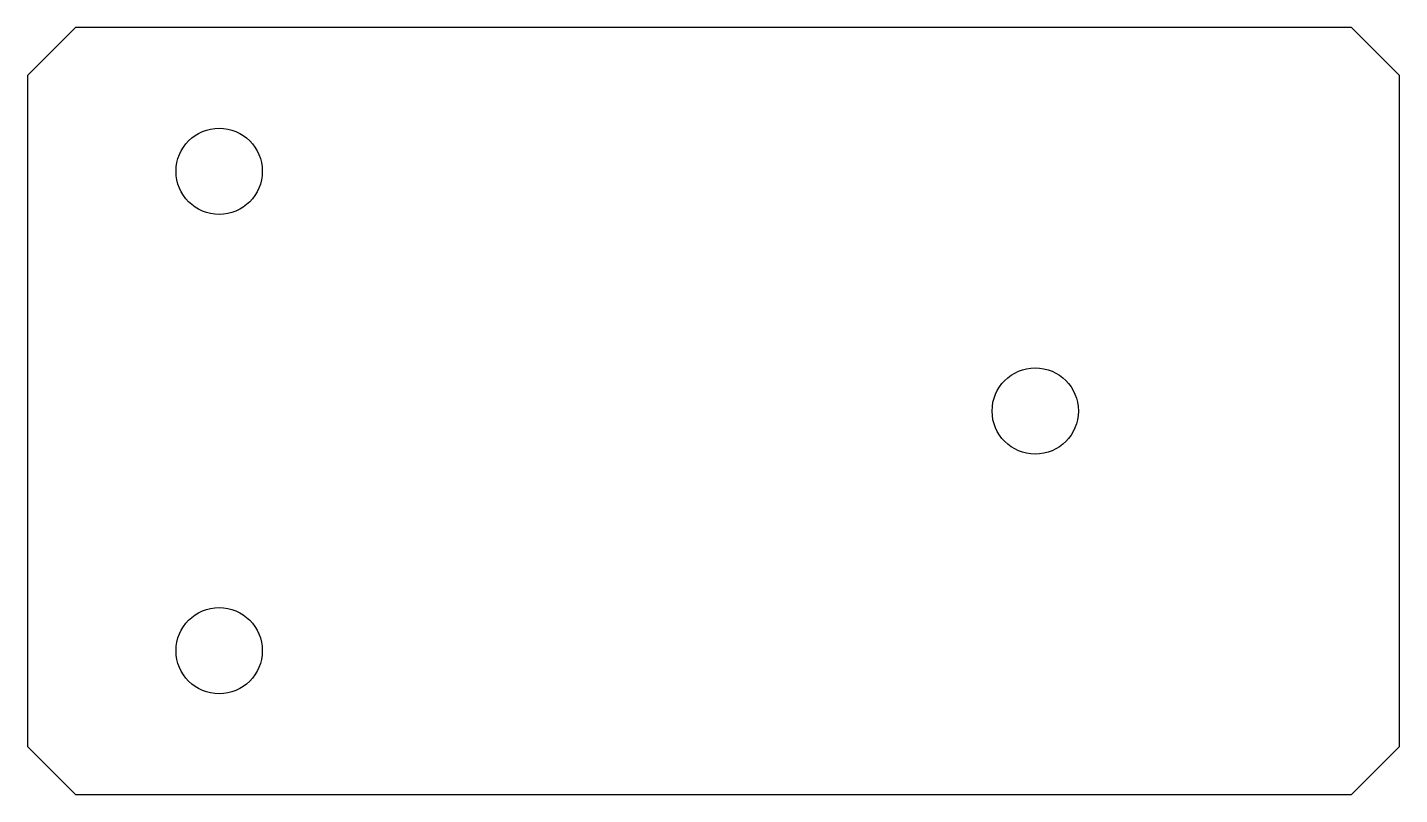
# Model space of a CAD drawing. Header units: millimetres. Extents: x -32 to 111, y -40 to 40.
import ezdxf

# ---------------------------------------------------------------- set-up
doc = ezdxf.new("R2010")
doc.units = ezdxf.units.MM

msp = doc.modelspace()

# ---------------------------------------------------------------- linework, layer by layer
at = {"color": 7, "linetype": 'Continuous', "lineweight": 25}
for p, q in [((-27.5, 40), (-32.5, 35)), ((105.63, 40), (-27.5, 40)), ((110.63, 35), (105.63, 40)), ((-32.5, 35), (-32.5, -35)), ((110.63, -35), (110.63, 35)), ((-32.5, -35), (-27.5, -40)), ((105.63, -40), (110.63, -35)), ((-27.5, -40), (105.63, -40))]:
    msp.add_line(p, q, dxfattribs=at)
for centre in [(-12.5, 25), (72.63, 0), (-12.5, -25)]:
    msp.add_circle(centre, 4.5, dxfattribs=at)

doc.saveas('drawing.dxf')
